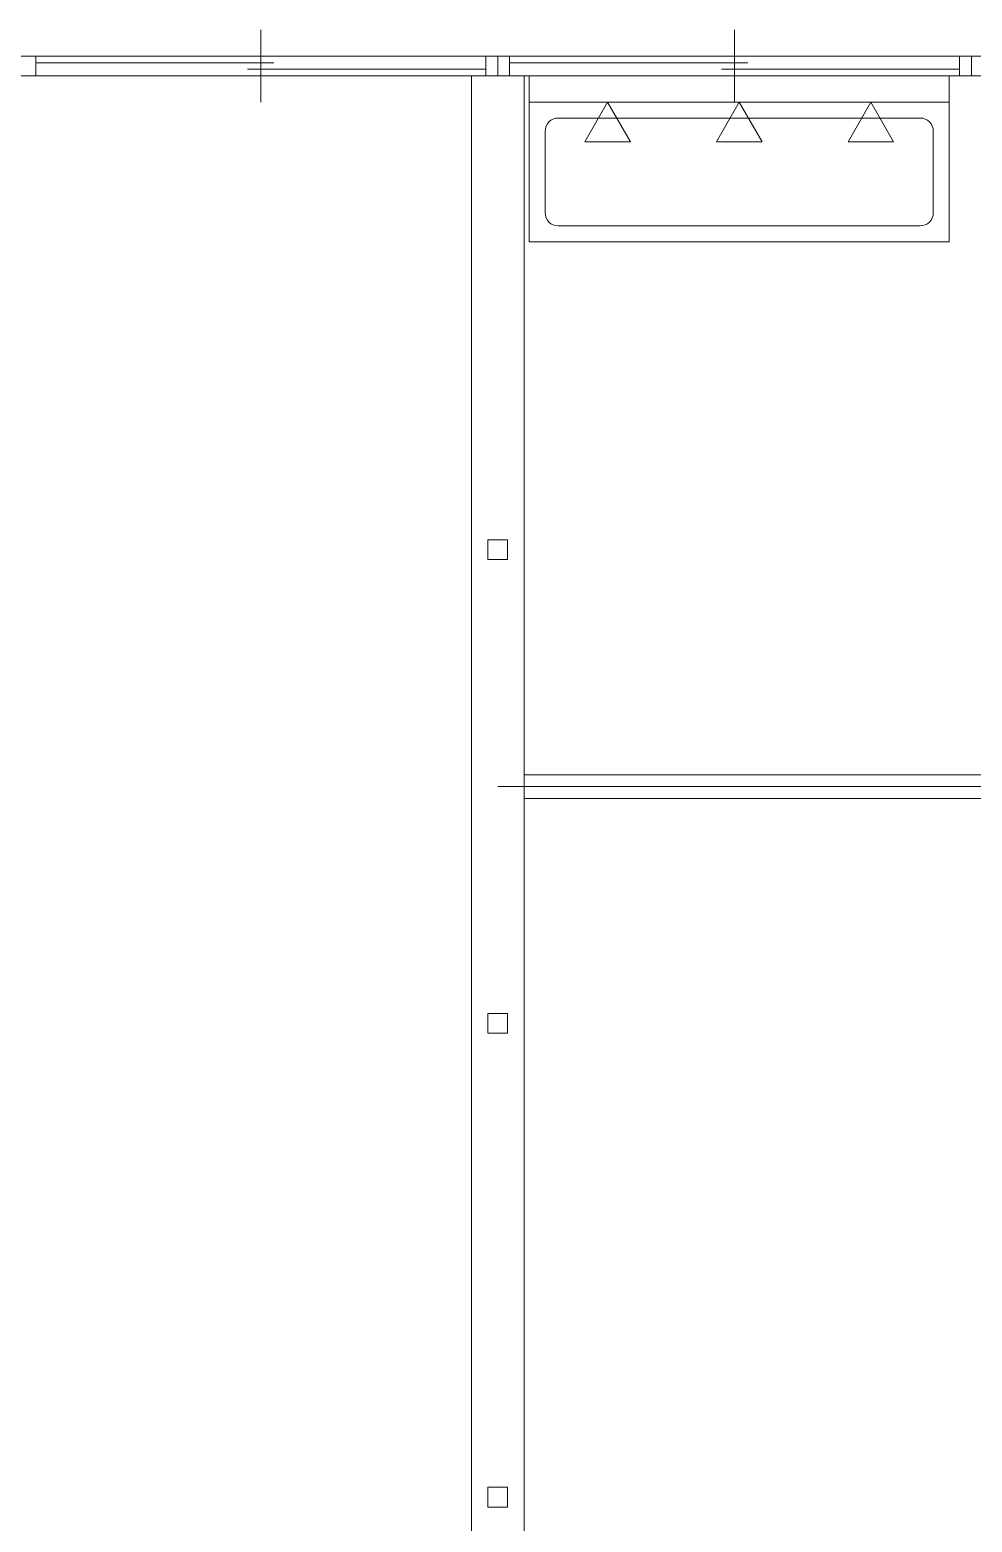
# Model space of a CAD drawing. Units: millimetres at full size, sheet at 1:100. Extents: x -84100 to 167013, y -59450 to 59350.
# Drawn here: x 151117 to 154697, y 32136 to 37806 of the extents above; entities that cross this region are included whole.
import ezdxf

# ---------------------------------------------------------------- set-up
doc = ezdxf.new("R2010")
doc.units = ezdxf.units.MM
doc.header["$LTSCALE"] = 100
doc.linetypes.add('CHAIN1', pattern=[8, 5, -1, 1, -1])
doc.linetypes.add('DASHED1', pattern=[1.8, 1.2, -0.6])
for name, color, linetype, lineweight in [('0-2_間仕切り', 5, 'Continuous', 9), ('0-4_通り芯', 3, 'Continuous', 9), ('0-5_通芯符号', 3, 'CHAIN1', 9), ('0-7_作図線', 7, 'Continuous', 9), ('0-B_部屋面積', 4, 'Continuous', 9)]:
    doc.layers.add(name, color=color, linetype=linetype, lineweight=lineweight)

msp = doc.modelspace()

# ---------------------------------------------------------------- linework, layer by layer
at = {"layer": '0-2_間仕切り'}
for p, q in [((151994.8, 37805.5), (151994.8, 37530.5)), ((153794.8, 37805.5), (153794.8, 37530.5)), ((151139.8, 37705.5), (152849.8, 37705.5)), ((152939.8, 37705.5), (154649.8, 37705.5)), ((151139.8, 37680.5), (152044.8, 37680.5)), ((151944.8, 37655.5), (152849.8, 37655.5)), ((152939.8, 37680.5), (153844.8, 37680.5)), ((153744.8, 37655.5), (154649.8, 37655.5)), ((151139.8, 37630.5), (152849.8, 37630.5)), ((152939.8, 37630.5), (154649.8, 37630.5))]:
    msp.add_line(p, q, dxfattribs=at)
at = {"layer": '0-4_通り芯'}
for p, q in [((152794.8, 37630.5), (152794.8, 28630.5)), ((152994.8, 37630.5), (152994.8, 28630.5)), ((160894.8, 34975.5), (152994.8, 34975.5)), ((160894.8, 34885.5), (152994.8, 34885.5))]:
    msp.add_line(p, q, dxfattribs=at)
at = {"layer": '0-5_通芯符号'}
msp.add_line((113782.3, 37630.5), (167012.6, 37630.5), dxfattribs=at)
at = {"layer": '0-5_通芯符号', "linetype": 'DASHED1'}
for p, q in [((152894.8, 34930.5), (167012.6, 34930.5)), ((160994.8, 34930.5), (152894.8, 34930.5))]:
    msp.add_line(p, q, dxfattribs=at)
at = {"layer": '0-7_作図線'}
for p, q in [((151049.8, 37705.5), (151139.8, 37705.5)), ((151139.8, 37630.5), (151139.8, 37705.5)), ((152849.8, 37705.5), (152939.8, 37705.5)), ((152849.8, 37630.5), (152849.8, 37705.5)), ((152894.8, 37630.5), (152894.8, 37705.5)), ((152939.8, 37630.5), (152939.8, 37705.5)), ((154649.8, 37705.5), (154739.8, 37705.5)), ((154649.8, 37630.5), (154649.8, 37705.5)), ((154694.8, 37630.5), (154694.8, 37705.5)), ((151049.8, 37630.5), (151139.8, 37630.5)), ((152849.8, 37630.5), (152939.8, 37630.5)), ((154649.8, 37630.5), (154739.8, 37630.5))]:
    msp.add_line(p, q, dxfattribs=at)
for points in [[(152857.3, 35793), (152932.3, 35793), (152932.3, 35868), (152857.3, 35868)], [(152857.3, 33993), (152932.3, 33993), (152932.3, 34068), (152857.3, 34068)], [(152857.3, 32193), (152932.3, 32193), (152932.3, 32268), (152857.3, 32268)]]:
    msp.add_lwpolyline(points, close=True, dxfattribs=at)
at = {"layer": '0-B_部屋面積'}
for p, q in [((153014.8, 37000.5), (153014.8, 37630.5)), ((153014.8, 37630.5), (154609.8, 37630.5)), ((153014.8, 37530.5), (154609.8, 37530.5)), ((153124.8, 37470.5), (154499.8, 37470.5)), ((153074.8, 37110.5), (153074.8, 37420.5)), ((154549.8, 37420.5), (154549.8, 37110.5)), ((154499.8, 37060.5), (153124.8, 37060.5))]:
    msp.add_line(p, q, dxfattribs=at)
msp.add_lwpolyline([(154609.8, 37630.5), (154609.8, 37000.5), (153014.8, 37000.5)], dxfattribs=at)
for points in [[(153312.3, 37530.5), (153398.9, 37380.5), (153225.7, 37380.5)], [(153812.3, 37530.5), (153898.9, 37380.5), (153725.7, 37380.5)], [(154312.3, 37530.5), (154398.9, 37380.5), (154225.7, 37380.5)]]:
    msp.add_lwpolyline(points, close=True, dxfattribs=at)
for centre, start, end in [((153124.8, 37420.5), 90, 180), ((154499.8, 37420.5), 0, 90), ((153124.8, 37110.5), 180, 270), ((154499.8, 37110.5), 270, 360)]:
    msp.add_arc(centre, 50, start, end, dxfattribs=at)

doc.saveas('drawing.dxf')
